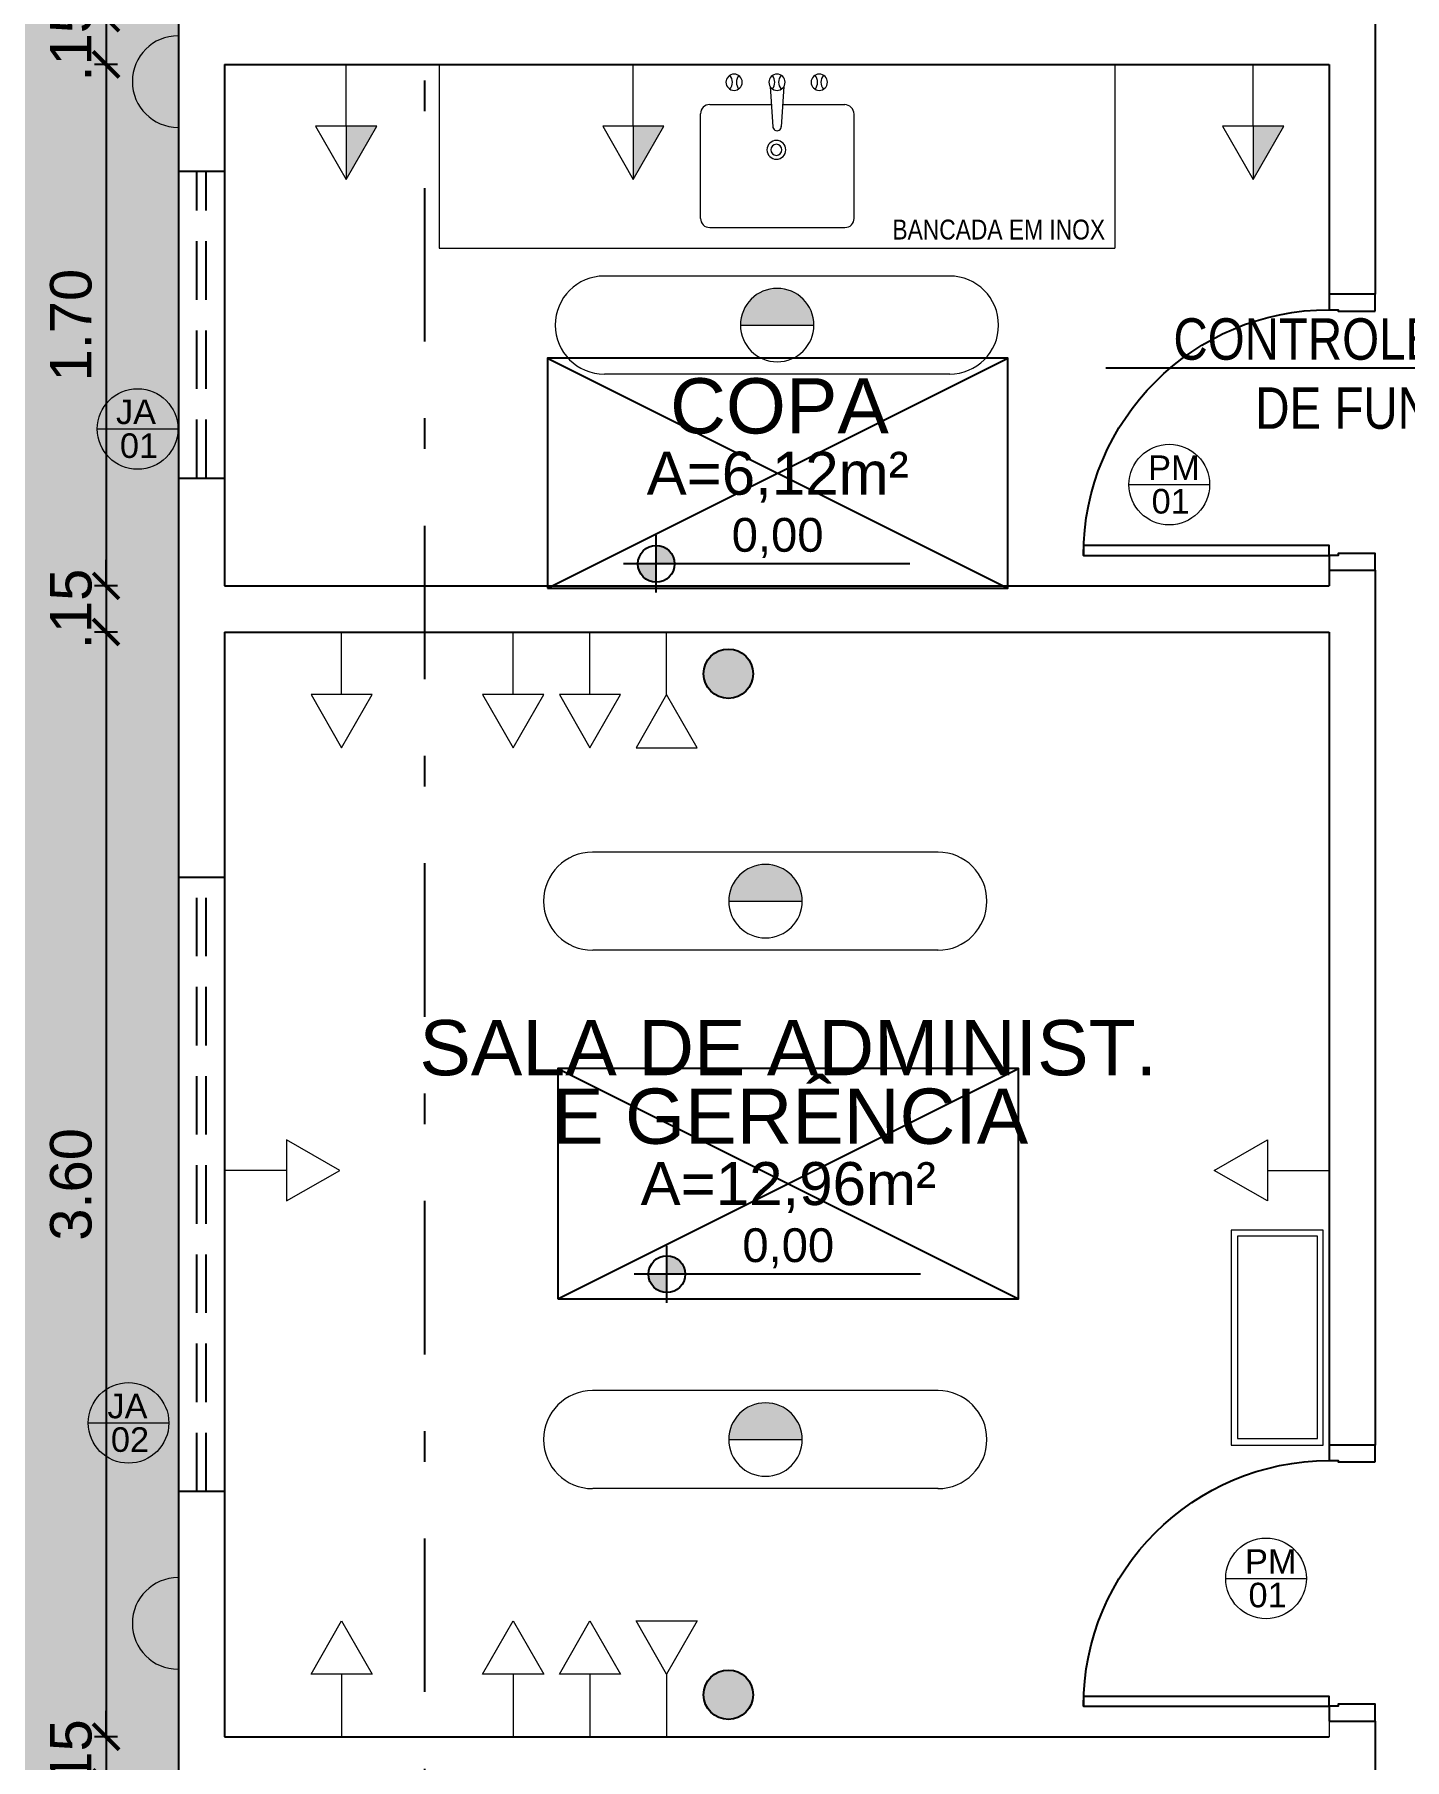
# Model space of a CAD drawing. Header units: inches. Extents: x 44782 to 44933, y 6798 to 6838.
# Drawn here: x 44804.74 to 44809.21, y 6827.86 to 6833.48 of the extents above; entities that cross this region are included whole.
import ezdxf
from ezdxf import colors
from ezdxf.entities.mleader import LeaderData, LeaderLine
from ezdxf.enums import TextEntityAlignment as Align
from ezdxf.math import Vec2, Vec3

# ---------------------------------------------------------------- set-up
doc = ezdxf.new("R2010")
doc.units = ezdxf.units.IN
doc.header["$MEASUREMENT"] = 0
doc.linetypes.add('DASHDOT', pattern=[1, 0.5, -0.25, 0, -0.25])
doc.linetypes.add('HIDDEN', pattern=[9.525, 6.35, -3.175])
doc.layers.get('Defpoints').update_dxf_attribs({"color": 250})
doc.layers.add('at_Entity', color=7, linetype='Continuous', lineweight=9)
doc.layers.add('at_Text', color=7, linetype='Continuous', lineweight=9)
for name, color, linetype in [('BASCULANTE', 1, 'Continuous'), ('H. PAVER CINZA 1', 252, 'Continuous'), ('LAMPADAS', 5, 'Continuous'), ('linha de corte', 1, 'Continuous'), ('LOUÇAS', 7, 'Continuous'), ('PAREDES', 4, 'Continuous'), ('ponto de lógica', 7, 'Continuous'), ('PONTO DENTISTA', 7, 'Continuous'), ('PORTAS', 2, 'Continuous'), ('TEXTO01', 7, 'Continuous'), ('TEXTO02', 3, 'Continuous'), ('TEXTO03', 2, 'Continuous')]:
    doc.layers.add(name, color=color, linetype=linetype)
doc.layers.add('TOMADAS', color=150, linetype='Continuous', true_color=0x007fff)
doc.styles.add('ARIAL', font='ARIALN.TTF', dxfattribs={"height": 0.18})
doc.styles.add('Fonte 02', font='ARIALUNI.TTF')
doc.styles.add('FONTE01', font='swissi.ttf')
doc.styles.add('Fonte02', font='arial.ttf')
doc.styles.add('TEXTO1', font='swissko.ttf', dxfattribs={"width": 0.6, "height": 0.1})
doc.dimstyles.new('Esc 1-75', dxfattribs={"dimscale": 0.75, "dimtxt": 0.18, "dimasz": 0.1125, "dimexe": 0.05, "dimexo": 0.05, "dimgap": 0.06, "dimtad": 1, "dimzin": 4, "dimdsep": 46, "dimtxsty": 'Fonte 02', "dimblk": 'ARCHTICK', "dimcen": 0, "dimclrd": 250, "dimclre": 250, "dimadec": 0, "dimazin": 1, "dimtfac": 1, "dimtix": 1, "dimtmove": 1, "dimatfit": 3, "dimldrblk": 'ARCHTICK', "dimfxl": 0, "dimarcsym": 0})

# ---------------------------------------------------------------- blocks, each defined once
blk = doc.blocks.new('A$C2B7D2525')
at = {"layer": 'at_Entity', "true_color": 0x007fff}
h = blk.add_hatch(color=150, dxfattribs=at)
h.dxf.hatch_style = 1
h.paths.add_polyline_path([(0.723, 0.2795, 0.414214), (0.6034, 0.1599, 0.002212), (0.6034, 0.1588), (0.8427, 0.1588, 0.002212), (0.8427, 0.1599, 0.414214)])
at = {"layer": 'at_Entity', "color": 150, "true_color": 0x007fff}
for p, q in [((1.2852, 0.3197), (0.1609, 0.3197)), ((0.7241, 0.1588), (0.6034, 0.1588)), ((0.8427, 0.1588), (0.6034, 0.1588)), ((0.8427, 0.1588), (0.7241, 0.1588)), ((0.8427, 0.1588), (0.7241, 0.1588)), ((1.2852, 0), (0.1609, 0))]:
    blk.add_line(p, q, dxfattribs=at)
for centre, radius, start, end in [((0.1599, 0.1599), 0.1599, 90, 180), ((1.2841, 0.1599), 0.1599, 0.0027, 90), ((0.723, 0.1599), 0.1196, 90, 180), ((0.723, 0.1599), 0.1196, 360, 90), ((0.1599, 0.1599), 0.1599, 180, 270), ((0.723, 0.1599), 0.1196, 180, 270), ((0.723, 0.1599), 0.1196, 270, 0), ((1.2841, 0.1599), 0.1599, 270.0054, 0.0027)]:
    blk.add_arc(centre, radius, start, end, dxfattribs=at)
blk = doc.blocks.new('Leg_Ambiente05_50')
at = {"layer": 'TEXTO01', "linetype": 'Continuous', "ltscale": 0.0001}
h = blk.add_hatch(color=256, dxfattribs=at)
h.paths.add_polyline_path([(-0.2635, -0.157), (-0.2635, -0.1969), (-0.2235, -0.1969, 0.414214)])
h.paths.add_polyline_path([(-0.2635, -0.1969), (-0.3034, -0.1969, 0.414214), (-0.2635, -0.2368)])
at = {"layer": 'Defpoints'}
for p, q in [((-0.5, -0.25), (0.5, 0.25)), ((-0.5, 0.25), (0.5, -0.25))]:
    blk.add_line(p, q, dxfattribs=at)
blk.add_lwpolyline([(-0.5, -0.25), (0.5, -0.25), (0.5, 0.25), (-0.5, 0.25)], close=True, dxfattribs=at)
at = {"layer": 'TEXTO01', "linetype": 'Continuous', "ltscale": 0.0001}
for p, q in [((-0.2635, -0.2589), (-0.2635, -0.1349)), ((0.2874, -0.1969), (-0.3344, -0.1969))]:
    blk.add_line(p, q, dxfattribs=at)
blk.add_circle((-0.2635, -0.1969), 0.0399, dxfattribs=at)
at = {"layer": 'TEXTO01', "style": 'FONTE01'}
blk.add_attdef('NÍVEL', text='', height=0.08, dxfattribs=at).set_placement((0, -0.1338), align=Align.MIDDLE_CENTER)
at = {"layer": 'TEXTO02', "style": 'Fonte02'}
blk.add_attdef('ÁREA', text='', height=0.1, dxfattribs=at).set_placement((0, 0.0311), align=Align.MIDDLE_CENTER)
at = {"layer": 'TEXTO03', "style": 'Fonte02'}
for tag, p in [('AMB1', (0.0037, 0.5301)), ('AMB1', (0, 0.3711)), ('AMB2', (0, 0.2036))]:
    blk.add_attdef(tag, text='', height=0.12, dxfattribs=at).set_placement(p, align=Align.MIDDLE_CENTER)
blk = doc.blocks.new('A$C34B626C7')
at = {"layer": 'PORTAS'}
for points in [[(0.8511, 0.1503), (0.8194, 0.1503), (0.8194, 0.9507), (0.8511, 0.9507), (0.8511, 0.1503)], [(0.055, 0), (0, 0), (0, 0.1503), (0.0508, 0.1503), (0.0508, 0.1207), (0.055, 0.1207), (0.055, 0)], [(0.8998, 0.1503), (0.8998, 0), (0.8448, 0), (0.8448, 0.1207), (0.8511, 0.1207), (0.8511, 0.1503), (0.8998, 0.1503)]]:
    blk.add_lwpolyline(points, dxfattribs=at)
blk.add_arc((0.8511, 0.1503), 0.8003, 90, 180, dxfattribs=at)
blk = doc.blocks.new('A$C334228FE')
at = {"layer": 'at_Entity', "color": 7}
for p, q in [((0, 0.47), (0, 0.0296)), ((0.0296, 0.4997), (0.3705, 0.4997)), ((0.4002, 0.47), (0.4002, 0.2689)), ((0.4588, 0.2731), (0.3282, 0.2647)), ((0.4588, 0.2287), (0.3282, 0.2371)), ((0.4002, 0.2329), (0.4002, 0.0296)), ((0.0296, 0), (0.3705, 0))]:
    blk.add_line(p, q, dxfattribs=at)
for centre, radius, start, end in [((0.0289, 0.4708), 0.0289, 88.5159, 181.4841), ((0.3713, 0.4708), 0.0289, 358.5159, 91.4841), ((0.4732, 0.3906), 0.0265, 90, 180), ((0.4732, 0.4309), 0.0349, 228.9936, 311.0064), ((0.4732, 0.3906), 0.0265, 360, 90), ((0.4732, 0.3906), 0.0265, 180, 270), ((0.4732, 0.3483), 0.0349, 48.7903, 131.2097), ((0.4732, 0.3906), 0.0265, 270, 0), ((0.253, 0.253), 0.0307, 90, 180), ((0.253, 0.253), 0.0307, 360, 90), ((0.253, 0.253), 0.0307, 180, 270), ((0.253, 0.253), 0.018, 90, 180), ((0.253, 0.253), 0.018, 180, 270), ((0.253, 0.253), 0.018, 360, 90), ((0.253, 0.253), 0.018, 270, 0), ((0.253, 0.253), 0.0307, 270, 0), ((0.3292, 0.2509), 0.0138, 150.7069, 210.7211), ((0.3292, 0.2509), 0.0138, 90.6922, 150.7066), ((0.3292, 0.2509), 0.0138, 210.7215, 270.7361), ((0.4732, 0.2509), 0.0265, 90, 180), ((0.4732, 0.2509), 0.0265, 180, 270), ((0.4732, 0.2107), 0.0349, 49.5318, 130.4682), ((0.4732, 0.2932), 0.0349, 231.4273, 308.5727), ((0.4732, 0.2509), 0.0265, 360, 90), ((0.4732, 0.2509), 0.0265, 270, 0), ((0.4732, 0.1133), 0.0265, 90, 180), ((0.4732, 0.1133), 0.0265, 180, 270), ((0.4732, 0.1535), 0.0349, 228.8837, 311.1163), ((0.4732, 0.1133), 0.0265, 360, 90), ((0.4732, 0.1133), 0.0265, 270, 0), ((0.4732, 0.073), 0.0349, 48.6915, 131.3085), ((0.0289, 0.0289), 0.0289, 178.5159, 271.4841), ((0.3695, 0.0307), 0.0307, 270.0055, 0)]:
    blk.add_arc(centre, radius, start, end, dxfattribs=at)
blk = doc.blocks.new('_DotSmall')
at = {"color": 0, "linetype": 'ByBlock', "const_width": 0.5}
blk.add_lwpolyline([(-0.0625, 0, 1), (0.0625, 0, 1)], format="xyb", close=True, dxfattribs=at)
blk = doc.blocks.new('A$C4BC3063A')
at = {"layer": 'at_Entity', "color": 150, "true_color": 0x007fff}
for p, q in [((0.2011, 0), (0.2011, 0.199)), ((0.2011, 0.199), (0.3748, 0.0995)), ((0.2011, 0.0995), (0, 0.0995)), ((0.3748, 0.0995), (0.2011, 0))]:
    blk.add_line(p, q, dxfattribs=at)
blk = doc.blocks.new('A$C0C4A46CA')
at = {"layer": 'at_Entity', "color": 0}
for p, q in [((0.3748, 0.199), (0.2011, 0.0995)), ((0.3748, 0), (0.3748, 0.199)), ((0.2011, 0.0995), (0, 0.0995)), ((0.2011, 0.0995), (0.3748, 0))]:
    blk.add_line(p, q, dxfattribs=at)
blk = doc.blocks.new('A$C1ECA369E')
at = {"layer": 'at_Entity', "true_color": 0x007fff}
h = blk.add_hatch(color=150, dxfattribs=at)
h.dxf.hatch_style = 1
h.paths.add_polyline_path([(0.1736, 0), (0.1736, 0.0995), (0, 0.0995)])
at = {"layer": 'at_Entity', "color": 150, "true_color": 0x007fff}
for p, q in [((0.1736, 0.199), (0, 0.0995)), ((0.1736, 0), (0.1736, 0.199)), ((0, 0.0995), (0.1736, 0)), ((0.1736, 0.0995), (0, 0.0995)), ((0.1736, 0.0995), (0.3748, 0.0995))]:
    blk.add_line(p, q, dxfattribs=at)
blk = doc.blocks.new('_ARCHTICK')
at = {"color": 0, "linetype": 'ByBlock', "const_width": 0.15}
blk.add_lwpolyline([(-0.5, -0.5), (0.5, 0.5)], dxfattribs=at)
blk = doc.blocks.new('*D189')
at = {"layer": 'at_Text', "color": 250, "lineweight": -2, "transparency": 16777216}
for p, q in [((44804.9768, 6833.5283), (44804.9768, 6833.6127)), ((44805.0143, 6833.5283), (44804.9393, 6833.5283)), ((44804.9768, 6833.5283), (44804.9768, 6833.3781)), ((44805.0143, 6833.3781), (44804.9393, 6833.3781)), ((44804.9768, 6833.3781), (44804.9768, 6833.2937))]:
    blk.add_line(p, q, dxfattribs=at)
at = {"layer": 'Defpoints', "color": 0, "transparency": 16777216}
for p in [(44805.3629, 6833.5283), (44804.9768, 6833.3781), (44805.3629, 6833.3781)]:
    blk.add_point(p, dxfattribs=at)
at = {"layer": 'at_Text', "color": 250, "lineweight": -2, "transparency": 16777216, "xscale": 0.084375, "yscale": 0.084375, "zscale": 0.084375}
for p, rotation in [((44804.9768, 6833.5283), 270), ((44804.9768, 6833.3781), 90)]:
    blk.add_blockref('_ARCHTICK', p, dxfattribs=dict(at, rotation=rotation))
at = {"layer": 'at_Text', "color": 0, "transparency": 16777216, "insert": (44804.8628, 6833.4532), "char_height": 0.135, "attachment_point": 5, "rotation": 90, "style": 'Fonte 02'}
blk.add_mtext('.15', dxfattribs=at)
blk = doc.blocks.new('*D190')
at = {"layer": 'at_Text', "color": 250, "lineweight": -2, "transparency": 16777216}
for p, q in [((44805.0143, 6833.3781), (44804.9393, 6833.3781)), ((44804.9768, 6833.3781), (44804.9768, 6831.6789)), ((44805.0143, 6831.6789), (44804.9393, 6831.6789))]:
    blk.add_line(p, q, dxfattribs=at)
at = {"layer": 'Defpoints', "color": 0, "transparency": 16777216}
for p in [(44805.3629, 6833.3781), (44804.9768, 6831.6789), (44805.3629, 6831.6789)]:
    blk.add_point(p, dxfattribs=at)
at = {"layer": 'at_Text', "color": 250, "lineweight": -2, "transparency": 16777216, "xscale": 0.084375, "yscale": 0.084375, "zscale": 0.084375}
for p, rotation in [((44804.9768, 6833.3781), 90), ((44804.9768, 6831.6789), 270)]:
    blk.add_blockref('_ARCHTICK', p, dxfattribs=dict(at, rotation=rotation))
at = {"layer": 'at_Text', "color": 0, "transparency": 16777216, "insert": (44804.8628, 6832.5285), "char_height": 0.135, "attachment_point": 5, "rotation": 90, "style": 'Fonte 02'}
blk.add_mtext('1.70', dxfattribs=at)
blk = doc.blocks.new('*D191')
at = {"layer": 'at_Text', "color": 250, "lineweight": -2, "transparency": 16777216}
for p, q in [((44804.9768, 6831.6789), (44804.9768, 6831.7633)), ((44805.0143, 6831.6789), (44804.9393, 6831.6789)), ((44804.9768, 6831.6789), (44804.9768, 6831.5286)), ((44805.0143, 6831.5286), (44804.9393, 6831.5286)), ((44804.9768, 6831.5286), (44804.9768, 6831.4443))]:
    blk.add_line(p, q, dxfattribs=at)
at = {"layer": 'Defpoints', "color": 0, "transparency": 16777216}
for p in [(44805.3629, 6831.6789), (44804.9768, 6831.5286), (44805.3629, 6831.5286)]:
    blk.add_point(p, dxfattribs=at)
at = {"layer": 'at_Text', "color": 250, "lineweight": -2, "transparency": 16777216, "xscale": 0.084375, "yscale": 0.084375, "zscale": 0.084375}
for p, rotation in [((44804.9768, 6831.6789), 270), ((44804.9768, 6831.5286), 90)]:
    blk.add_blockref('_ARCHTICK', p, dxfattribs=dict(at, rotation=rotation))
at = {"layer": 'at_Text', "color": 0, "transparency": 16777216, "insert": (44804.8628, 6831.6038), "char_height": 0.135, "attachment_point": 5, "rotation": 90, "style": 'Fonte 02'}
blk.add_mtext('.15', dxfattribs=at)
blk = doc.blocks.new('*D192')
at = {"layer": 'at_Text', "color": 250, "lineweight": -2, "transparency": 16777216}
for p, q in [((44805.0143, 6831.5286), (44804.9393, 6831.5286)), ((44804.9768, 6831.5286), (44804.9768, 6827.9292)), ((44805.0143, 6827.9292), (44804.9393, 6827.9292))]:
    blk.add_line(p, q, dxfattribs=at)
at = {"layer": 'Defpoints', "color": 0, "transparency": 16777216}
for p in [(44805.3629, 6831.5286), (44804.9768, 6827.9292), (44805.3629, 6827.9292)]:
    blk.add_point(p, dxfattribs=at)
at = {"layer": 'at_Text', "color": 250, "lineweight": -2, "transparency": 16777216, "xscale": 0.084375, "yscale": 0.084375, "zscale": 0.084375}
for p, rotation in [((44804.9768, 6831.5286), 90), ((44804.9768, 6827.9292), 270)]:
    blk.add_blockref('_ARCHTICK', p, dxfattribs=dict(at, rotation=rotation))
at = {"layer": 'at_Text', "color": 0, "transparency": 16777216, "insert": (44804.8628, 6829.7289), "char_height": 0.135, "attachment_point": 5, "rotation": 90, "style": 'Fonte 02'}
blk.add_mtext('3.60', dxfattribs=at)
blk = doc.blocks.new('*D193')
at = {"layer": 'at_Text', "color": 250, "lineweight": -2, "transparency": 16777216}
for p, q in [((44804.9768, 6827.9292), (44804.9768, 6828.0136)), ((44805.0143, 6827.9292), (44804.9393, 6827.9292)), ((44804.9768, 6827.9292), (44804.9768, 6827.7811)), ((44805.0143, 6827.7811), (44804.9393, 6827.7811)), ((44804.9768, 6827.7811), (44804.9768, 6827.6967))]:
    blk.add_line(p, q, dxfattribs=at)
at = {"layer": 'Defpoints', "color": 0, "transparency": 16777216}
for p in [(44805.3629, 6827.9292), (44804.9768, 6827.7811), (44805.3629, 6827.7811)]:
    blk.add_point(p, dxfattribs=at)
at = {"layer": 'at_Text', "color": 250, "lineweight": -2, "transparency": 16777216, "xscale": 0.084375, "yscale": 0.084375, "zscale": 0.084375}
for p, rotation in [((44804.9768, 6827.9292), 270), ((44804.9768, 6827.7811), 90)]:
    blk.add_blockref('_ARCHTICK', p, dxfattribs=dict(at, rotation=rotation))
at = {"layer": 'at_Text', "color": 0, "transparency": 16777216, "insert": (44804.8628, 6827.8552), "char_height": 0.135, "attachment_point": 5, "rotation": 90, "style": 'Fonte 02'}
blk.add_mtext('.15', dxfattribs=at)

msp = doc.modelspace()

# ---------------------------------------------------------------- hatches: boundary and pattern name
at = {"layer": 'H. PAVER CINZA 1'}
msp.add_hatch(color=256, dxfattribs=at).paths.add_polyline_path([(44814.2102, 6836.2284), (44804.7133, 6836.2284), (44804.7133, 6830.4791), (44804.7133, 6825.0302), (44793.3162, 6825.0302), (44793.3162, 6816.0327), (44793.8156, 6816.0327), (44793.8156, 6815.8824), (44793.3162, 6815.8824), (44793.3162, 6814.3843), (44804.5631, 6814.3843), (44804.5631, 6809.4856), (44805.0625, 6809.4856), (44805.0625, 6813.3834), (44806.713, 6813.3834), (44806.713, 6814.8837), (44793.8156, 6814.8837), (44793.8156, 6818.682), (44795.3645, 6818.682), (44795.3645, 6820.6817), (44793.8156, 6820.6817), (44793.8156, 6824.4821), (44805.2127, 6824.4821), (44805.2127, 6830.9785), (44805.2127, 6834.8784), (44813.7108, 6834.8784), (44813.7108, 6826.431), (44810.8605, 6826.431), (44810.8605, 6824.4821), (44826.9553, 6824.4821), (44826.9553, 6818.682), (44826.9553, 6815.4233), (44827.4568, 6815.4233), (44827.4568, 6825.0302), (44814.2102, 6825.0302)])
at = {"layer": 'ponto de lógica'}
h = msp.add_hatch(color=256, dxfattribs=at)
h.dxf.hatch_style = 1
h.paths.add_polyline_path([(44806.9232, 6831.3928, 1), (44807.0841, 6831.3928, 1)])
h = msp.add_hatch(color=256, dxfattribs=at)
h.dxf.hatch_style = 1
h.paths.add_polyline_path([(44806.9232, 6828.0662, -1), (44807.0841, 6828.0662, -1)])

# ---------------------------------------------------------------- linework, layer by layer
at = {"layer": 'at_Entity', "color": 252, "true_color": 0x989898}
for p, q in [((44805.2127, 6833.4797), (44805.2127, 6833.3929)), ((44805.2127, 6833.4797), (44805.2127, 6833.3929)), ((44805.2127, 6833.3929), (44805.2127, 6833.3061)), ((44805.2127, 6833.3929), (44805.2127, 6833.3061)), ((44805.2127, 6833.3061), (44805.2127, 6833.213)), ((44805.2127, 6833.3061), (44805.2127, 6833.213)), ((44805.2127, 6833.213), (44805.2127, 6833.1199)), ((44805.2127, 6833.213), (44805.2127, 6833.1199)), ((44805.2127, 6833.1199), (44805.2127, 6833.0247)), ((44805.2127, 6833.1199), (44805.2127, 6833.0247)), ((44805.2127, 6831.9328), (44805.2127, 6831.8947)), ((44805.2127, 6831.9328), (44805.2127, 6831.8947)), ((44805.2127, 6831.8947), (44805.2127, 6831.8672)), ((44805.2127, 6831.8947), (44805.2127, 6831.8672)), ((44805.2127, 6831.8672), (44805.2127, 6831.8461)), ((44805.2127, 6831.8672), (44805.2127, 6831.8461)), ((44805.2127, 6831.8461), (44805.2127, 6831.8334)), ((44805.2127, 6831.8461), (44805.2127, 6831.8334)), ((44805.2127, 6831.8334), (44805.2127, 6831.8291)), ((44805.2127, 6831.8334), (44805.2127, 6831.8291)), ((44805.2127, 6831.8291), (44805.2127, 6831.1287)), ((44805.2127, 6831.8291), (44805.2127, 6831.1287)), ((44805.2127, 6830.9785), (44805.2127, 6830.4791)), ((44805.2127, 6830.9785), (44805.2127, 6830.4791))]:
    msp.add_line(p, q, dxfattribs=at)
at = {"layer": 'at_Entity', "color": 150, "true_color": 0x007fff}
for p, q in [((44805.2127, 6833.1707), (44805.2127, 6833.4712)), ((44808.9412, 6829.5797), (44808.6407, 6829.5797)), ((44808.6407, 6829.5797), (44808.6407, 6828.8793)), ((44808.9222, 6829.5607), (44808.6619, 6829.5607)), ((44808.6619, 6829.5607), (44808.6619, 6828.9005)), ((44808.9222, 6828.9005), (44808.9222, 6829.5607)), ((44808.9412, 6828.8793), (44808.9412, 6829.5797)), ((44808.6407, 6828.8793), (44808.9412, 6828.8793)), ((44808.6619, 6828.9005), (44808.9222, 6828.9005)), ((44805.2127, 6828.1472), (44805.2127, 6828.4477))]:
    msp.add_line(p, q, dxfattribs=at)
at = {"layer": 'at_Entity', "color": 0}
for p, q in [((44806.0612, 6833.3781), (44806.0612, 6832.7792)), ((44808.262, 6833.3781), (44808.262, 6832.7792)), ((44806.0612, 6832.7792), (44808.262, 6832.7792)), ((44808.9602, 6827.98), (44808.9602, 6827.9292))]:
    msp.add_line(p, q, dxfattribs=at)
at = {"layer": 'at_Entity', "color": 150, "true_color": 0x007fff}
for centre, start, end in [((44805.2116, 6833.322), 90, 180), ((44805.2116, 6833.322), 180, 270), ((44805.2116, 6828.2985), 90, 180), ((44805.2116, 6828.2985), 180, 270)]:
    msp.add_arc(centre, 0.1492, start, end, dxfattribs=at)
at = {"layer": 'BASCULANTE', "linetype": 'HIDDEN', "ltscale": 0.03}
for p, q in [((44805.3629, 6833.0289), (44805.2127, 6833.0289)), ((44805.2729, 6832.0302), (44805.2729, 6833.0289)), ((44805.3032, 6832.0302), (44805.3032, 6833.0289)), ((44805.2127, 6832.0302), (44805.3629, 6832.0302)), ((44805.3629, 6830.7288), (44805.2127, 6830.7288)), ((44805.2729, 6828.7291), (44805.2729, 6830.7299)), ((44805.3032, 6828.7291), (44805.3032, 6830.7299)), ((44805.2127, 6828.7291), (44805.3629, 6828.7291))]:
    msp.add_line(p, q, dxfattribs=at)
at = {"layer": 'linha de corte', "color": 6, "linetype": 'DASHDOT'}
msp.add_line((44806.0147, 6799.4751), (44806.0147, 6837.2931), dxfattribs=at)
at = {"layer": 'PAREDES'}
for p, q in [((44805.2127, 6834.8784), (44805.2127, 6827.7303)), ((44809.1105, 6833.5791), (44809.1105, 6832.629)), ((44805.3629, 6833.3781), (44805.3629, 6831.6789)), ((44805.3629, 6833.3781), (44808.9602, 6833.3781)), ((44808.9602, 6833.3781), (44808.9602, 6832.6295)), ((44808.9602, 6831.7297), (44808.9602, 6831.6789)), ((44809.1105, 6831.7297), (44809.1105, 6828.8793)), ((44805.3629, 6831.6789), (44808.9602, 6831.6789)), ((44805.3629, 6831.5286), (44805.3629, 6827.9292)), ((44805.3629, 6831.5286), (44808.9602, 6831.5286)), ((44808.9602, 6831.5286), (44808.9602, 6828.8798)), ((44809.1105, 6827.98), (44809.1105, 6821.8328)), ((44805.3629, 6827.9292), (44808.9602, 6827.9292))]:
    msp.add_line(p, q, dxfattribs=at)
at = {"layer": 'ponto de lógica'}
for centre in [(44807.0036, 6831.3928), (44807.0036, 6828.0662)]:
    msp.add_circle(centre, 0.0805, dxfattribs=at)
at = {"layer": 'TEXTO01', "lineweight": 9}
for p, q in [((44804.9481, 6832.1902), (44805.2107, 6832.1902)), ((44808.3081, 6832.009), (44808.5708, 6832.009)), ((44804.9186, 6828.9519), (44805.1813, 6828.9519)), ((44808.6236, 6828.4453), (44808.8862, 6828.4453))]:
    msp.add_line(p, q, dxfattribs=at)
for centre in [(44805.0794, 6832.1902), (44808.4395, 6832.009), (44805.0499, 6828.9519), (44808.7549, 6828.4453)]:
    msp.add_circle(centre, 0.1313, dxfattribs=at)

# ---------------------------------------------------------------- block references
ref = msp.add_blockref('Leg_Ambiente05_50', (44807.164, 6832.046), dxfattribs=dict(xscale=1.5, yscale=1.5, zscale=1.5))
ref.add_attrib('AMB2', 'COPA', dxfattribs={"layer": 'TEXTO03', "height": 0.18, "style": 'Fonte02'}).set_placement((44807.1701, 6832.2655), align=Align.MIDDLE_CENTER)
ref.add_attrib('ÁREA', 'A=6,12m²', dxfattribs={"layer": 'TEXTO02', "height": 0.14, "style": 'Fonte02'}).set_placement((44807.1641, 6832.046), align=Align.MIDDLE_CENTER)
ref.add_attrib('NÍVEL', '0,00', dxfattribs={"layer": 'TEXTO01', "height": 0.11, "style": 'FONTE01'}).set_placement((44807.164, 6831.8452), align=Align.MIDDLE_CENTER)
ref = msp.add_blockref('Leg_Ambiente05_50', (44807.1987, 6829.7316), dxfattribs=dict(xscale=1.5, yscale=1.5, zscale=1.5))
ref.add_attrib('AMB1', 'SALA DE ADMINIST.', dxfattribs={"layer": 'TEXTO03', "height": 0.18, "style": 'Fonte02'}).set_placement((44807.1987, 6830.1744), align=Align.MIDDLE_CENTER)
ref.add_attrib('AMB2', 'E GERÊNCIA', dxfattribs={"layer": 'TEXTO03', "height": 0.18, "style": 'Fonte02'}).set_placement((44807.2048, 6829.9512), align=Align.MIDDLE_CENTER)
ref.add_attrib('ÁREA', 'A=12,96m²', dxfattribs={"layer": 'TEXTO02', "height": 0.14, "style": 'Fonte02'}).set_placement((44807.1988, 6829.7316), align=Align.MIDDLE_CENTER)
ref.add_attrib('NÍVEL', '0,00', dxfattribs={"layer": 'TEXTO01', "height": 0.11, "style": 'FONTE01'}).set_placement((44807.1987, 6829.5309), align=Align.MIDDLE_CENTER)
at = {"layer": 'at_Entity', "rotation": 270}
msp.add_blockref('A$C0C4A46CA', (44806.703, 6831.5265), dxfattribs=at)
at = {"layer": 'at_Entity', "xscale": -1, "rotation": 270}
msp.add_blockref('A$C0C4A46CA', (44806.703, 6827.9325), dxfattribs=at)
at = {"layer": 'LAMPADAS'}
for p in [(44806.4396, 6832.3687), (44806.4015, 6830.4918), (44806.4015, 6828.7376)]:
    msp.add_blockref('A$C2B7D2525', p, dxfattribs=at)
at = {"layer": 'LOUÇAS', "rotation": 90.00000000000001}
msp.add_blockref('A$C334228FE', (44807.4129, 6832.8467), dxfattribs=at)
at = {"layer": 'PORTAS', "xscale": -1, "rotation": 90}
for p in [(44809.1105, 6832.6295), (44809.1105, 6828.8798)]:
    msp.add_blockref('A$C34B626C7', p, dxfattribs=at)
at = {"layer": 'TOMADAS'}
for name, p, rotation in [('A$C1ECA369E', (44805.8582, 6833.0033), 89.99999999999999), ('A$C1ECA369E', (44806.7935, 6833.0033), 89.99999999999999), ('A$C1ECA369E', (44808.8122, 6833.0033), 89.99999999999999), ('A$C4BC3063A', (44808.9602, 6829.8739), 180.0000000004694), ('A$C4BC3063A', (44805.8434, 6827.9325), 90), ('A$C4BC3063A', (44806.4023, 6827.9325), 90), ('A$C4BC3063A', (44806.6522, 6827.9325), 90)]:
    msp.add_blockref(name, p, dxfattribs=dict(at, rotation=rotation))
at = {"layer": 'TOMADAS', "xscale": -1}
for p, rotation in [((44805.8434, 6831.5265), 90), ((44806.4023, 6831.5265), 90), ((44806.6522, 6831.5265), 90), ((44805.3629, 6829.8739), 179.9999999995306)]:
    msp.add_blockref('A$C4BC3063A', p, dxfattribs=dict(at, rotation=rotation))

# ---------------------------------------------------------------- texts
at = {"layer": 'TEXTO01', "lineweight": 9, "style": 'ARIAL'}
msp.add_text('BANCADA EM INOX', height=0.0648, dxfattribs=at).set_placement((44807.5378, 6832.8075))
at = {"layer": 'TEXTO01', "lineweight": 9, "ltscale": 0.0001, "char_height": 0.080083, "width": 0.240515, "attachment_point": 1, "style": 'TEXTO1'}
for s, insert in [('{\\fSansSerif|b0|i0|c2|p2;\\W1;JA}', (44805.009, 6832.2861)), ('{\\fSansSerif|b0|i0|c2|p2;\\W1;01}', (44805.0219, 6832.1759)), ('{\\fSansSerif|b0|i0|c2|p2;\\W1;PM}', (44808.3707, 6832.104)), ('{\\fSansSerif|b0|i0|c2|p2;\\W1;01}', (44808.382, 6831.9947)), ('{\\fSansSerif|b0|i0|c2|p2;\\W1;JA}', (44804.9812, 6829.0468)), ('{\\fSansSerif|b0|i0|c2|p2;\\W1;02}', (44804.9925, 6828.9376)), ('{\\fSansSerif|b0|i0|c2|p2;\\W1;PM}', (44808.6862, 6828.5403)), ('{\\fSansSerif|b0|i0|c2|p2;\\W1;01}', (44808.6975, 6828.431))]:
    msp.add_mtext(s, dxfattribs=dict(at, insert=insert))

# ---------------------------------------------------------------- dimensions: what is measured, and where the dimension line sits
at = {"layer": 'at_Text'}
for base, p1, p2, picture, middle in [((44804.9768, 6833.3781), (44805.3629, 6833.5283), (44805.3629, 6833.3781), '*D189', (44804.8628, 6833.4532)), ((44804.9768, 6831.6789), (44805.3629, 6833.3781), (44805.3629, 6831.6789), '*D190', (44804.8628, 6832.5285)), ((44804.9768, 6831.5286), (44805.3629, 6831.6789), (44805.3629, 6831.5286), '*D191', (44804.8628, 6831.6038)), ((44804.9768, 6827.9292), (44805.3629, 6831.5286), (44805.3629, 6827.9292), '*D192', (44804.8628, 6829.7289)), ((44804.9768, 6827.7811), (44805.3629, 6827.9292), (44805.3629, 6827.7811), '*D193', (44804.8628, 6827.8552))]:
    dim = msp.add_linear_dim(base=base, p1=p1, p2=p2, angle=90, dimstyle='Esc 1-75', dxfattribs=at)
    dim.commit()
    dim.dimension.update_dxf_attribs({"geometry": picture, "text_midpoint": middle})

# ---------------------------------------------------------------- leaders
at = {"layer": 'PONTO DENTISTA'}
ml = msp.add_multileader_mtext('Standard', dxfattribs=at)
ml.set_content('CONTROLE DE PONTO\\PDE FUNCIONÁRIOS', color=256, style='ARIAL')
ml.set_leader_properties()
ml.set_arrow_properties(name='DOTSMALL')
ml.build(insert=Vec2(0, 0))
ml.multileader.update_dxf_attribs({"text_left_attachment_type": 6, "text_right_attachment_type": 6, "dogleg_length": 0.05, "arrow_head_size": 0.09, "scale": 0.75})
ctx = ml.context
ctx.base_point, ctx.scale, ctx.char_height, ctx.arrow_head_size, ctx.landing_gap_size, ctx.plane_origin = Vec3(44808.3918, 6832.3888), 0.75, 0.135, 0.09, 0.075, Vec3(44810.2752, 6832.7524)
ctx.left_attachment, ctx.right_attachment, ctx.text_align_type = 6, 6, 2
notes = []
notes.append((ctx, [(1, (1, 1, 0), (44810.2752, 6832.3888), (-1, 0), 0.0375, [(0, [(44810.2752, 6832.6497)], 0, [])])]))
ctx.mtext.insert, ctx.mtext.alignment, ctx.mtext.flow_direction = Vec3(44810.1627, 6832.5508), 3, 5
for ctx, leaders in notes:
    for number, flags, end, landing, length, lines in leaders:
        leader = LeaderData()
        leader.index, (leader.has_last_leader_line, leader.has_dogleg_vector, leader.attachment_direction) = number, flags
        leader.last_leader_point, leader.dogleg_vector, leader.dogleg_length = Vec3(end), Vec3(landing), length
        for number, points, colour, breaks in lines:
            line = LeaderLine()
            line.index, line.vertices, line.color, line.breaks = number, Vec3.list(points), colors.encode_raw_color(colour), breaks
            leader.lines.append(line)
        ctx.leaders.append(leader)

doc.saveas('drawing.dxf')
